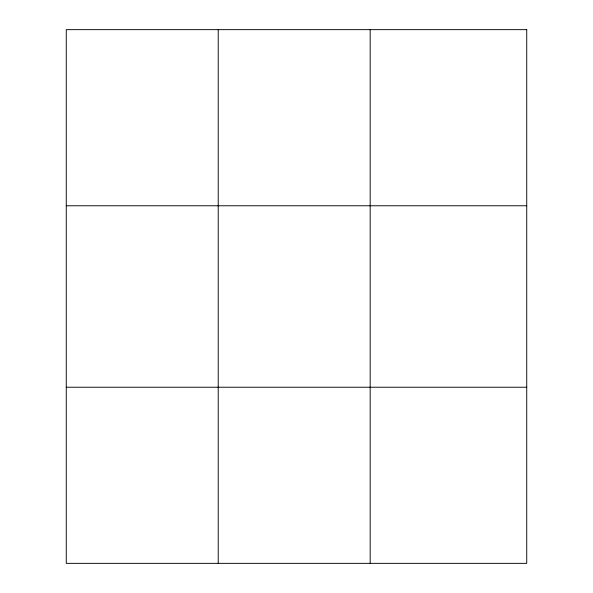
<?xml version="1.0" encoding="UTF-8"?>
<svg xmlns="http://www.w3.org/2000/svg" width="593" height="593" viewBox="0 0 593 593"><rect width="100%" height="100%" fill="white"/><g stroke="black" fill="none" stroke-linecap="round" stroke-linejoin="round"><path stroke-width="0.89" d="M218.224 563.35L218.224 29.65M370.173 563.35L370.173 29.65M66.268 205.771L526.732 205.771M66.268 387.229L526.732 387.229M526.732 29.65L526.732 563.35L66.268 563.35L66.268 29.65L526.732 29.65"/></g></svg>
